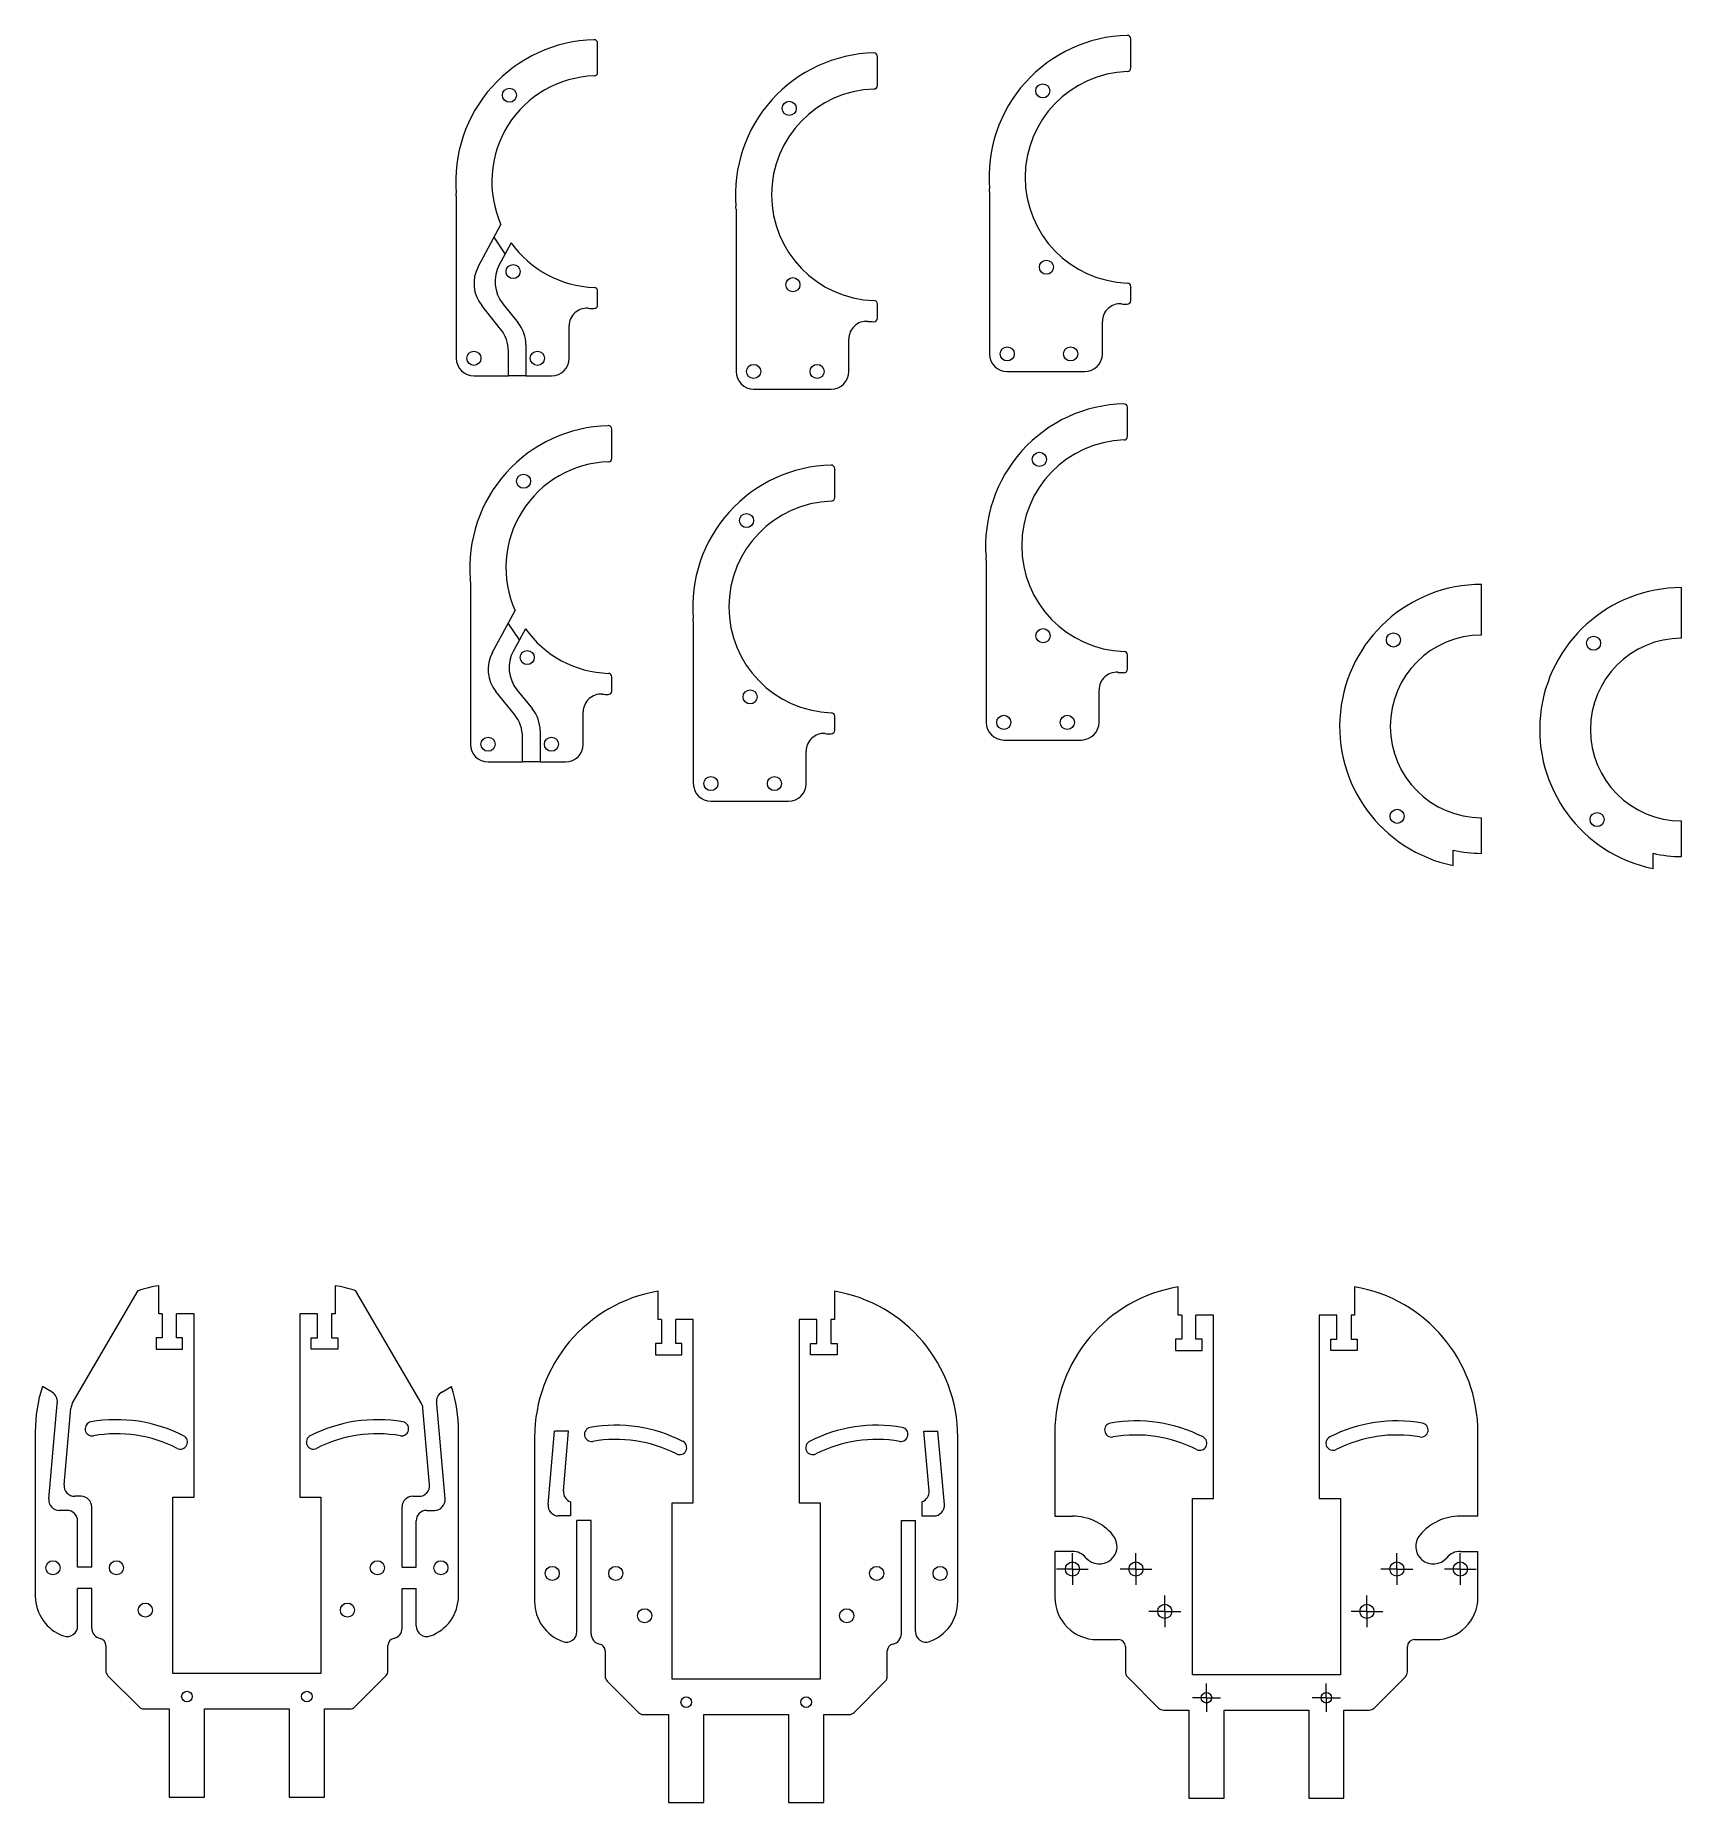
# Model space of a CAD drawing. Header units: millimetres. Extents: x 34 to 501, y 127 to 628.
import ezdxf

# ---------------------------------------------------------------- set-up
doc = ezdxf.new("R2010")
doc.units = ezdxf.units.MM

# ---------------------------------------------------------------- blocks, each defined once
blk = doc.blocks.new('SW_CENTERMARKSYMBOL_0')
at = {"color": 0, "linetype": 'Continuous', "lineweight": 0}
for p, q in [((-2.5, 0), (-4.5, 0)), ((0, 0), (-2.5, 0)), ((0, 2.5), (0, 4.5)), ((0, 0), (0, 2.5)), ((0, 0), (0, -2.5)), ((0, 0), (2.5, 0)), ((2.5, 0), (4.5, 0)), ((0, -2.5), (0, -4.5))]:
    blk.add_line(p, q, dxfattribs=at)
blk = doc.blocks.new('SW_CENTERMARKSYMBOL_1')
at = {"color": 0, "linetype": 'Continuous', "lineweight": 0}
for p, q in [((-2.5, 0), (-4.5, 0)), ((0, 0), (-2.5, 0)), ((0, 2.5), (0, 4.5)), ((0, 0), (0, 2.5)), ((0, 0), (0, -2.5)), ((0, 0), (2.5, 0)), ((2.5, 0), (4.5, 0)), ((0, -2.5), (0, -4.5))]:
    blk.add_line(p, q, dxfattribs=at)
blk = doc.blocks.new('SW_CENTERMARKSYMBOL_2')
at = {"color": 0, "linetype": 'Continuous', "lineweight": 0}
for p, q in [((-2.5, 0), (-4, 0)), ((0, 0), (-2.5, 0)), ((0, 2.5), (0, 4)), ((0, 0), (0, 2.5)), ((0, 0), (0, -2.5)), ((0, 0), (2.5, 0)), ((2.5, 0), (4, 0)), ((0, -2.5), (0, -4))]:
    blk.add_line(p, q, dxfattribs=at)
blk = doc.blocks.new('SW_CENTERMARKSYMBOL_3')
at = {"color": 0, "linetype": 'Continuous', "lineweight": 0}
for p, q in [((-2.5, 0), (-4, 0)), ((0, 0), (-2.5, 0)), ((0, 2.5), (0, 4)), ((0, 0), (0, 2.5)), ((0, 0), (0, -2.5)), ((0, 0), (2.5, 0)), ((2.5, 0), (4, 0)), ((0, -2.5), (0, -4))]:
    blk.add_line(p, q, dxfattribs=at)
blk = doc.blocks.new('SW_CENTERMARKSYMBOL_4')
at = {"color": 0, "linetype": 'Continuous', "lineweight": 0}
for p, q in [((-2.5, 0), (-4.5, 0)), ((0, 0), (-2.5, 0)), ((0, 2.5), (0, 4.5)), ((0, 0), (0, 2.5)), ((0, 0), (0, -2.5)), ((0, 0), (2.5, 0)), ((2.5, 0), (4.5, 0)), ((0, -2.5), (0, -4.5))]:
    blk.add_line(p, q, dxfattribs=at)
blk = doc.blocks.new('SW_CENTERMARKSYMBOL_5')
at = {"color": 0, "linetype": 'Continuous', "lineweight": 0}
for p, q in [((-2.5, 0), (-4.5, 0)), ((0, 0), (-2.5, 0)), ((0, 2.5), (0, 4.5)), ((0, 0), (0, 2.5)), ((0, 0), (0, -2.5)), ((0, 0), (2.5, 0)), ((2.5, 0), (4.5, 0)), ((0, -2.5), (0, -4.5))]:
    blk.add_line(p, q, dxfattribs=at)
blk = doc.blocks.new('SW_CENTERMARKSYMBOL_6')
at = {"color": 0, "linetype": 'Continuous', "lineweight": 0}
for p, q in [((-2.5, 0), (-4.5, 0)), ((0, 0), (-2.5, 0)), ((0, 2.5), (0, 4.5)), ((0, 0), (0, 2.5)), ((0, 0), (0, -2.5)), ((0, 0), (2.5, 0)), ((2.5, 0), (4.5, 0)), ((0, -2.5), (0, -4.5))]:
    blk.add_line(p, q, dxfattribs=at)
blk = doc.blocks.new('SW_CENTERMARKSYMBOL_7')
at = {"color": 0, "linetype": 'Continuous', "lineweight": 0}
for p, q in [((-2.5, 0), (-4.5, 0)), ((0, 0), (-2.5, 0)), ((0, 2.5), (0, 4.5)), ((0, 0), (0, 2.5)), ((0, 0), (0, -2.5)), ((0, 0), (2.5, 0)), ((2.5, 0), (4.5, 0)), ((0, -2.5), (0, -4.5))]:
    blk.add_line(p, q, dxfattribs=at)

msp = doc.modelspace()

# ---------------------------------------------------------------- linework, layer by layer
at = {"color": 7, "linetype": 'Continuous', "lineweight": 15}
for p, q in [((344.39, 618.82), (344.39, 627.07)), ((193.15, 617.58), (193.15, 625.83)), ((272.49, 613.86), (272.49, 622.11)), ((153.07, 582.51), (153.07, 536.51)), ((304.3, 583.75), (304.3, 537.75)), ((232.4, 578.79), (232.4, 532.79)), ((159.29, 562.47), (165.75, 574.4)), ((166.96, 566.15), (163.81, 570.81)), ((168.66, 569.27), (165.27, 563.02)), ((344.39, 552.85), (344.39, 556.85)), ((165.63, 544.81), (160.29, 551.44)), ((166.28, 551.98), (170.63, 546.58)), ((193.15, 551.61), (193.15, 555.61)), ((272.49, 547.89), (272.49, 551.89)), ((336.3, 537.75), (336.3, 546.95)), ((185.07, 536.51), (185.07, 545.71)), ((264.4, 532.79), (264.4, 541.99)), ((167.84, 531.51), (167.84, 538.54)), ((172.84, 540.3), (172.84, 531.51)), ((158.07, 531.51), (167.84, 531.51)), ((172.84, 531.51), (167.84, 531.51)), ((172.84, 531.51), (180.07, 531.51)), ((309.3, 532.75), (331.3, 532.75)), ((237.4, 527.79), (259.4, 527.79)), ((343.43, 514.35), (343.43, 522.61)), ((197.16, 508.15), (197.16, 516.41)), ((260.38, 497), (260.38, 505.25)), ((303.35, 479.29), (303.35, 433.29)), ((157.07, 473.09), (157.07, 427.09)), ((443.84, 458.05), (443.84, 472.4)), ((500.58, 457.15), (500.58, 471.5)), ((163.29, 453.05), (169.75, 464.97)), ((170.97, 456.72), (167.81, 461.39)), ((220.29, 461.93), (220.29, 415.93)), ((172.66, 459.85), (169.27, 453.6)), ((343.43, 448.38), (343.43, 452.39)), ((197.16, 442.19), (197.16, 446.19)), ((169.64, 435.39), (164.3, 442.01)), ((170.28, 442.56), (174.64, 437.16)), ((335.35, 433.29), (335.35, 442.49)), ((189.07, 427.09), (189.07, 436.29)), ((260.38, 431.03), (260.38, 435.03)), ((171.85, 422.09), (171.85, 429.12)), ((176.85, 430.88), (176.85, 422.09)), ((308.35, 428.29), (330.35, 428.29)), ((162.07, 422.09), (171.85, 422.09)), ((176.85, 422.09), (171.85, 422.09)), ((176.85, 422.09), (184.07, 422.09)), ((252.29, 415.93), (252.29, 425.13)), ((225.29, 410.93), (247.29, 410.93)), ((443.84, 396.15), (443.84, 406.25)), ((500.58, 395.25), (500.58, 405.35)), ((435.76, 392.72), (435.76, 397.07)), ((492.49, 391.81), (492.49, 396.17)), ((44.17, 240.14), (62.87, 272.17)), ((68.69, 265.59), (68.69, 273.59)), ((118.69, 273.59), (118.69, 265.59)), ((143.21, 240.14), (124.52, 272.17)), ((210.29, 264.01), (210.29, 272.01)), ((260.29, 272.01), (260.29, 264.01)), ((357.81, 265.25), (357.81, 273.25)), ((407.81, 273.25), (407.81, 265.25)), ((69.69, 265.59), (68.69, 265.59)), ((69.69, 265.59), (69.69, 258.79)), ((73.69, 258.79), (73.69, 265.59)), ((78.69, 265.59), (73.69, 265.59)), ((78.69, 213.59), (78.69, 265.59)), ((108.69, 265.59), (108.69, 213.59)), ((113.69, 265.59), (108.69, 265.59)), ((113.69, 258.79), (113.69, 265.59)), ((117.69, 265.59), (117.69, 258.79)), ((118.69, 265.59), (117.69, 265.59)), ((211.29, 264.01), (210.29, 264.01)), ((211.29, 264.01), (211.29, 257.21)), ((215.29, 257.21), (215.29, 264.01)), ((220.29, 264.01), (215.29, 264.01)), ((220.29, 212.01), (220.29, 264.01)), ((250.29, 264.01), (250.29, 212.01)), ((255.29, 264.01), (250.29, 264.01)), ((255.29, 257.21), (255.29, 264.01)), ((259.29, 264.01), (259.29, 257.21)), ((260.29, 264.01), (259.29, 264.01)), ((358.81, 265.25), (357.81, 265.25)), ((358.81, 265.25), (358.81, 258.45)), ((362.81, 258.45), (362.81, 265.25)), ((367.81, 265.25), (362.81, 265.25)), ((367.81, 213.25), (367.81, 265.25)), ((397.81, 265.25), (397.81, 213.25)), ((402.81, 265.25), (397.81, 265.25)), ((402.81, 258.45), (402.81, 265.25)), ((406.81, 265.25), (406.81, 258.45)), ((407.81, 265.25), (406.81, 265.25)), ((69.69, 258.79), (67.94, 258.79)), ((67.94, 258.79), (67.94, 255.59)), ((67.94, 255.59), (75.44, 255.59)), ((75.44, 258.79), (73.69, 258.79)), ((75.44, 255.59), (75.44, 258.79)), ((111.94, 258.79), (113.69, 258.79)), ((111.94, 255.59), (111.94, 258.79)), ((119.44, 255.59), (111.94, 255.59)), ((117.69, 258.79), (119.44, 258.79)), ((119.44, 258.79), (119.44, 255.59)), ((211.29, 257.21), (209.54, 257.21)), ((209.54, 257.21), (209.54, 254.01)), ((217.04, 257.21), (215.29, 257.21)), ((217.04, 254.01), (217.04, 257.21)), ((253.54, 257.21), (255.29, 257.21)), ((253.54, 254.01), (253.54, 257.21)), ((259.29, 257.21), (261.04, 257.21)), ((261.04, 257.21), (261.04, 254.01)), ((358.81, 258.45), (357.06, 258.45)), ((357.06, 258.45), (357.06, 255.25)), ((364.56, 258.45), (362.81, 258.45)), ((364.56, 255.25), (364.56, 258.45)), ((401.06, 258.45), (402.81, 258.45)), ((401.06, 255.25), (401.06, 258.45)), ((406.81, 258.45), (408.56, 258.45)), ((408.56, 258.45), (408.56, 255.25)), ((209.54, 254.01), (217.04, 254.01)), ((261.04, 254.01), (253.54, 254.01)), ((357.06, 255.25), (364.56, 255.25)), ((408.56, 255.25), (401.06, 255.25)), ((38.45, 243.4), (35.7, 245)), ((148.94, 243.4), (151.68, 245)), ((37.49, 213.15), (39.87, 240.13)), ((41.86, 217.15), (43.78, 238.89)), ((145.52, 217.15), (143.61, 238.89)), ((149.89, 213.15), (147.51, 240.13)), ((33.69, 232.17), (33.69, 185.59)), ((153.69, 185.59), (153.69, 232.17)), ((175.29, 230.6), (175.29, 184.01)), ((179.1, 211.57), (180.92, 232.31)), ((184.94, 232.31), (180.92, 232.31)), ((183.45, 215.41), (184.94, 232.31)), ((285.65, 232.31), (289.67, 232.31)), ((287.14, 215.41), (285.65, 232.31)), ((291.49, 211.57), (289.67, 232.31)), ((295.29, 184.01), (295.29, 230.6)), ((322.81, 231.84), (322.81, 208.25)), ((442.81, 208.25), (442.81, 231.84)), ((46.69, 213.88), (44.85, 213.88)), ((49.69, 193.73), (49.69, 210.88)), ((72.69, 213.59), (78.69, 213.59)), ((72.69, 163.59), (72.69, 213.59)), ((108.69, 213.59), (114.69, 213.59)), ((114.69, 213.59), (114.69, 163.59)), ((137.69, 193.73), (137.69, 210.88)), ((140.69, 213.88), (142.53, 213.88)), ((185.47, 212.31), (185.47, 208.31)), ((214.29, 212.01), (220.29, 212.01)), ((214.29, 162.01), (214.29, 212.01)), ((250.29, 212.01), (256.29, 212.01)), ((256.29, 212.01), (256.29, 162.01)), ((285.12, 212.31), (285.12, 208.31)), ((361.81, 213.25), (367.81, 213.25)), ((361.81, 163.25), (361.81, 213.25)), ((397.81, 213.25), (403.81, 213.25)), ((403.81, 213.25), (403.81, 163.25)), ((42.69, 209.88), (40.48, 209.88)), ((45.69, 193.73), (45.69, 206.88)), ((141.69, 193.73), (141.69, 206.88)), ((144.69, 209.88), (146.9, 209.88)), ((185.47, 208.31), (182.09, 208.31)), ((191.29, 207.01), (187.29, 207.01)), ((187.29, 175.53), (187.29, 207.01)), ((191.29, 174.91), (191.29, 207.01)), ((279.29, 207.01), (283.29, 207.01)), ((279.29, 174.91), (279.29, 207.01)), ((283.29, 175.53), (283.29, 207.01)), ((285.12, 208.31), (288.5, 208.31)), ((322.81, 208.25), (327.81, 208.25)), ((442.81, 208.25), (437.81, 208.25)), ((322.81, 198.25), (322.81, 185.25)), ((327.81, 198.25), (322.81, 198.25)), ((437.81, 198.25), (442.81, 198.25)), ((442.81, 185.25), (442.81, 198.25)), ((49.69, 193.73), (45.69, 193.73)), ((137.69, 193.73), (141.69, 193.73)), ((49.69, 187.73), (45.69, 187.73)), ((45.69, 177.1), (45.69, 187.73)), ((49.69, 176.49), (49.69, 187.73)), ((137.69, 187.73), (141.69, 187.73)), ((137.69, 176.49), (137.69, 187.73)), ((141.69, 177.1), (141.69, 187.73)), ((53.69, 171.59), (53.69, 164.41)), ((133.69, 164.41), (133.69, 171.59)), ((334.81, 173.25), (340.81, 173.25)), ((342.81, 171.25), (342.81, 164.08)), ((422.81, 164.08), (422.81, 171.25)), ((424.81, 173.25), (430.81, 173.25)), ((195.29, 170.01), (195.29, 162.84)), ((275.29, 162.84), (275.29, 170.01)), ((54.28, 163), (63.11, 154.17)), ((114.69, 163.59), (72.69, 163.59)), ((124.28, 154.17), (133.11, 163)), ((195.88, 161.43), (204.71, 152.6)), ((256.29, 162.01), (214.29, 162.01)), ((265.88, 152.6), (274.71, 161.43)), ((343.4, 162.67), (352.22, 153.84)), ((403.81, 163.25), (361.81, 163.25)), ((413.4, 153.84), (422.22, 162.67)), ((64.52, 153.59), (71.69, 153.59)), ((71.69, 153.59), (71.69, 128.59)), ((81.69, 153.59), (105.69, 153.59)), ((81.69, 128.59), (81.69, 153.59)), ((105.69, 153.59), (105.69, 128.59)), ((115.69, 153.59), (122.86, 153.59)), ((115.69, 128.59), (115.69, 153.59)), ((206.12, 152.01), (213.29, 152.01)), ((213.29, 152.01), (213.29, 127.01)), ((223.29, 152.01), (247.29, 152.01)), ((223.29, 127.01), (223.29, 152.01)), ((247.29, 152.01), (247.29, 127.01)), ((257.29, 152.01), (264.47, 152.01)), ((257.29, 127.01), (257.29, 152.01)), ((353.64, 153.25), (360.81, 153.25)), ((360.81, 153.25), (360.81, 128.25)), ((370.81, 153.25), (394.81, 153.25)), ((370.81, 128.25), (370.81, 153.25)), ((394.81, 153.25), (394.81, 128.25)), ((404.81, 153.25), (411.98, 153.25)), ((404.81, 128.25), (404.81, 153.25)), ((71.69, 128.59), (81.69, 128.59)), ((105.69, 128.59), (115.69, 128.59)), ((213.29, 127.01), (223.29, 127.01)), ((247.29, 127.01), (257.29, 127.01)), ((360.81, 128.25), (370.81, 128.25)), ((394.81, 128.25), (404.81, 128.25))]:
    msp.add_line(p, q, dxfattribs=at)
for centre, radius in [((168.15, 611.09), 2), ((319.39, 612.33), 2), ((247.49, 607.37), 2), ((169.19, 561.09), 2), ((320.42, 562.33), 2), ((248.52, 557.37), 2), ((158.07, 536.51), 2), ((176.07, 536.51), 2), ((309.3, 537.75), 2), ((327.3, 537.75), 2), ((237.4, 532.79), 2), ((255.4, 532.79), 2), ((318.43, 507.86), 2), ((172.16, 501.67), 2), ((235.38, 490.51), 2), ((319.47, 457.86), 2), ((418.84, 456.65), 2), ((475.58, 455.74), 2), ((173.19, 451.67), 2), ((236.41, 440.51), 2), ((308.35, 433.29), 2), ((326.35, 433.29), 2), ((162.07, 427.09), 2), ((180.07, 427.09), 2), ((225.29, 415.93), 2), ((243.29, 415.93), 2), ((419.88, 406.65), 2), ((476.61, 405.74), 2), ((38.69, 193.59), 2), ((56.69, 193.59), 2), ((130.69, 193.59), 2), ((148.69, 193.59), 2), ((180.29, 192.01), 2), ((198.29, 192.01), 2), ((272.29, 192.01), 2), ((290.29, 192.01), 2), ((327.81, 193.25), 2), ((345.81, 193.25), 2), ((419.81, 193.25), 2), ((437.81, 193.25), 2), ((64.89, 181.59), 2), ((122.19, 181.59), 2), ((206.49, 180.01), 2), ((263.79, 180.01), 2), ((354.01, 181.25), 2), ((411.31, 181.25), 2), ((76.69, 157.09), 1.5), ((110.69, 157.09), 1.5), ((218.29, 155.51), 1.5), ((252.29, 155.51), 1.5), ((365.81, 156.75), 1.5), ((399.81, 156.75), 1.5)]:
    msp.add_circle(centre, radius, dxfattribs=at)
for centre, radius, start, end in [((193.15, 586.59), 40.25, 91.4598, 184.6579), ((192.15, 625.83), 1, 0, 91.4598), ((344.39, 587.83), 40.25, 91.4598, 184.6579), ((343.39, 627.07), 1, 0, 91.4598), ((272.49, 582.87), 40.25, 91.4598, 184.6579), ((271.49, 622.11), 1, 0, 91.4598), ((193.15, 586.59), 30, 91.8486, 203.9893), ((192.15, 617.58), 1, 271.8486, 0), ((344.39, 587.83), 30, 91.8486, 268.1514), ((343.39, 618.82), 1, 271.8486, 0), ((272.49, 582.87), 30, 91.8486, 268.1514), ((271.49, 613.86), 1, 271.8486, 0), ((143.07, 582.51), 10, 0, 4.6579), ((294.3, 583.75), 10, 0, 4.6579), ((222.4, 578.79), 10, 0, 4.6579), ((193.15, 586.59), 30, 215.26, 268.1514), ((168.08, 557.71), 10, 151.5611, 218.8627), ((174.06, 558.26), 10, 151.5611, 218.8627), ((192.15, 555.61), 1, 0, 88.1514), ((343.39, 556.85), 1, 0, 88.1514), ((192.15, 551.61), 1, 268.3628, 0), ((271.49, 551.89), 1, 0, 88.1514), ((341.3, 546.95), 5, 85.683, 180), ((344.39, 587.83), 36, 265.683, 268.3628), ((343.39, 552.85), 1, 268.3628, 0), ((162.84, 540.3), 10, 0, 38.8627), ((190.07, 545.71), 5, 85.683, 180), ((193.15, 586.59), 36, 265.683, 268.3628), ((269.4, 541.99), 5, 85.683, 180), ((272.49, 582.87), 36, 265.683, 268.3628), ((271.49, 547.89), 1, 268.3628, 0), ((157.84, 538.54), 10, 0, 38.8627), ((158.07, 536.51), 5, 180, 270), ((180.07, 536.51), 5, 270, 0), ((309.3, 537.75), 5, 180, 270), ((331.3, 537.75), 5, 270, 0), ((237.4, 532.79), 5, 180, 270), ((259.4, 532.79), 5, 270, 0), ((343.43, 483.37), 40.25, 91.4598, 184.6579), ((342.43, 522.61), 1, 0, 91.4598), ((197.16, 477.17), 40.25, 91.4598, 184.6579), ((196.16, 516.41), 1, 0, 91.4598), ((343.43, 483.37), 30, 91.8486, 268.1514), ((342.43, 514.35), 1, 271.8486, 0), ((197.16, 477.17), 30, 91.8486, 203.9893), ((196.16, 508.15), 1, 271.8486, 0), ((260.38, 466.01), 40.25, 91.4598, 184.6579), ((259.38, 505.25), 1, 0, 91.4598), ((259.38, 497), 1, 271.8486, 0), ((260.38, 466.01), 30, 91.8486, 268.1514), ((293.35, 479.29), 10, 0, 4.6579), ((147.07, 473.09), 10, 0, 4.6579), ((443.84, 432.15), 40.25, 90, 258.411), ((500.58, 431.25), 40.25, 90, 258.411), ((210.29, 461.93), 10, 0, 4.6579), ((197.16, 477.17), 30, 215.26, 268.1514), ((443.84, 432.15), 25.9, 90, 270), ((500.58, 431.25), 25.9, 90, 270), ((172.09, 448.29), 10, 151.5611, 218.8627), ((178.07, 448.83), 10, 151.5611, 218.8627), ((342.43, 452.39), 1, 0, 88.1514), ((196.16, 446.19), 1, 0, 88.1514), ((340.35, 442.49), 5, 85.683, 180), ((343.43, 483.37), 36, 265.683, 268.3628), ((342.43, 448.38), 1, 268.3628, 0), ((194.07, 436.29), 5, 85.683, 180), ((197.16, 477.17), 36, 265.683, 268.3628), ((196.16, 442.19), 1, 268.3628, 0), ((166.85, 430.88), 10, 0, 38.8627), ((259.38, 435.03), 1, 0, 88.1514), ((161.85, 429.12), 10, 0, 38.8627), ((259.38, 431.03), 1, 268.3628, 0), ((308.35, 433.29), 5, 180, 270), ((330.35, 433.29), 5, 270, 0), ((162.07, 427.09), 5, 180, 270), ((184.07, 427.09), 5, 270, 0), ((257.29, 425.13), 5, 85.683, 180), ((260.38, 466.01), 36, 265.683, 268.3628), ((225.29, 415.93), 5, 180, 270), ((247.29, 415.93), 5, 270, 0), ((443.84, 432.15), 36, 257.0195, 270), ((500.58, 431.25), 36, 257.0195, 270), ((75.69, 232.17), 42, 99.5941, 107.7785), ((111.69, 232.17), 42, 72.2215, 80.4059), ((217.29, 230.6), 42, 99.5941, 180), ((253.29, 230.6), 42, 0, 80.4059), ((364.81, 231.84), 42, 99.5941, 180), ((400.81, 231.84), 42, 0, 80.4059), ((75.69, 232.17), 42, 162.2143, 180), ((36.93, 240.81), 3, 350.9531, 59.7332), ((150.45, 240.81), 3, 120.2668, 189.0469), ((111.69, 232.17), 42, 0, 17.7857), ((42.86, 239.87), 3, 170.9531, 174.9665), ((46.76, 238.62), 3, 149.7332, 174.9665), ((56.69, 193.59), 42, 63.0496, 99.8914), ((130.69, 193.59), 42, 80.1086, 116.9504), ((140.62, 238.62), 3, 5.0335, 30.2668), ((144.52, 239.87), 3, 5.0335, 9.0469), ((49.82, 232.99), 2, 99.8914, 279.8914), ((56.69, 193.59), 38, 63.0496, 99.8914), ((74.82, 229.24), 2, 243.0496, 63.0496), ((112.56, 229.24), 2, 116.9504, 296.9504), ((130.69, 193.59), 38, 80.1086, 116.9504), ((137.56, 232.99), 2, 260.1086, 80.1086), ((191.42, 231.42), 2, 99.8914, 279.8914), ((198.29, 192.01), 42, 63.0496, 99.8914), ((272.29, 192.01), 42, 80.1086, 116.9504), ((279.17, 231.42), 2, 260.1086, 80.1086), ((338.94, 232.66), 2, 99.8914, 279.8914), ((345.81, 193.25), 42, 63.0496, 99.8914), ((345.81, 193.25), 38, 63.0496, 99.8914), ((363.94, 228.91), 2, 243.0496, 63.0496), ((401.68, 228.91), 2, 116.9504, 296.9504), ((419.81, 193.25), 42, 80.1086, 116.9504), ((419.81, 193.25), 38, 80.1086, 116.9504), ((426.68, 232.66), 2, 260.1086, 80.1086), ((198.29, 192.01), 38, 63.0496, 99.8914), ((216.42, 227.67), 2, 243.0496, 63.0496), ((254.17, 227.67), 2, 116.9504, 296.9504), ((272.29, 192.01), 38, 80.1086, 116.9504), ((44.85, 216.88), 3, 174.9665, 270), ((142.53, 216.88), 3, 270, 5.0335), ((40.48, 212.88), 3, 174.9665, 270), ((46.69, 210.88), 3, 0, 90), ((140.69, 210.88), 3, 90, 180), ((146.9, 212.88), 3, 270, 5.0335), ((182.09, 211.31), 3, 174.9665, 270), ((186.44, 215.15), 3, 174.9665, 251.1034), ((284.15, 215.15), 3, 288.8966, 5.0335), ((288.5, 211.31), 3, 270, 5.0335), ((42.69, 206.88), 3, 0, 90), ((144.69, 206.88), 3, 90, 180), ((327.81, 193.25), 15, 40, 90), ((437.81, 193.25), 15, 90, 140), ((335.47, 199.68), 5, 220, 40), ((430.15, 199.68), 5, 140, 320), ((327.81, 193.25), 5, 40, 90), ((437.81, 193.25), 5, 90, 140), ((45.69, 185.59), 12, 180, 250.5288), ((141.69, 185.59), 12, 289.4712, 0), ((187.29, 184.01), 12, 180, 250.5288), ((283.29, 184.01), 12, 289.4712, 0), ((334.81, 185.25), 12, 180, 270), ((430.81, 185.25), 12, 270, 0), ((42.69, 177.1), 3, 250.5288, 0), ((52.69, 176.49), 3, 180, 258.463), ((134.69, 176.49), 3, 281.537, 0), ((144.69, 177.1), 3, 180, 289.4712), ((184.29, 175.53), 3, 250.5288, 0), ((286.29, 175.53), 3, 180, 289.4712), ((51.69, 171.59), 2, 0, 78.463), ((135.69, 171.59), 2, 101.537, 180), ((194.29, 174.91), 3, 180, 258.463), ((193.29, 170.01), 2, 0, 78.463), ((277.29, 170.01), 2, 101.537, 180), ((276.29, 174.91), 3, 281.537, 0), ((340.81, 171.25), 2, 0, 90), ((424.81, 171.25), 2, 90, 180), ((55.69, 164.41), 2, 180, 225), ((131.69, 164.41), 2, 315, 0), ((197.29, 162.84), 2, 180, 225), ((273.29, 162.84), 2, 315, 0), ((344.81, 164.08), 2, 180, 225), ((420.81, 164.08), 2, 315, 0), ((64.52, 155.59), 2, 225, 270), ((122.86, 155.59), 2, 270, 315), ((206.12, 154.01), 2, 225, 270), ((264.47, 154.01), 2, 270, 315), ((353.64, 155.25), 2, 225, 270), ((411.98, 155.25), 2, 270, 315)]:
    msp.add_arc(centre, radius, start, end, dxfattribs=at)

# ---------------------------------------------------------------- block references
at = {"color": 7, "linetype": 'Continuous', "lineweight": 0}
for name, p in [('SW_CENTERMARKSYMBOL_4', (327.81, 193.25)), ('SW_CENTERMARKSYMBOL_6', (345.81, 193.25)), ('SW_CENTERMARKSYMBOL_7', (419.81, 193.25)), ('SW_CENTERMARKSYMBOL_5', (437.81, 193.25)), ('SW_CENTERMARKSYMBOL_1', (354.01, 181.25)), ('SW_CENTERMARKSYMBOL_0', (411.31, 181.25)), ('SW_CENTERMARKSYMBOL_2', (365.81, 156.75)), ('SW_CENTERMARKSYMBOL_3', (399.81, 156.75))]:
    msp.add_blockref(name, p, dxfattribs=at)

doc.saveas('drawing.dxf')
